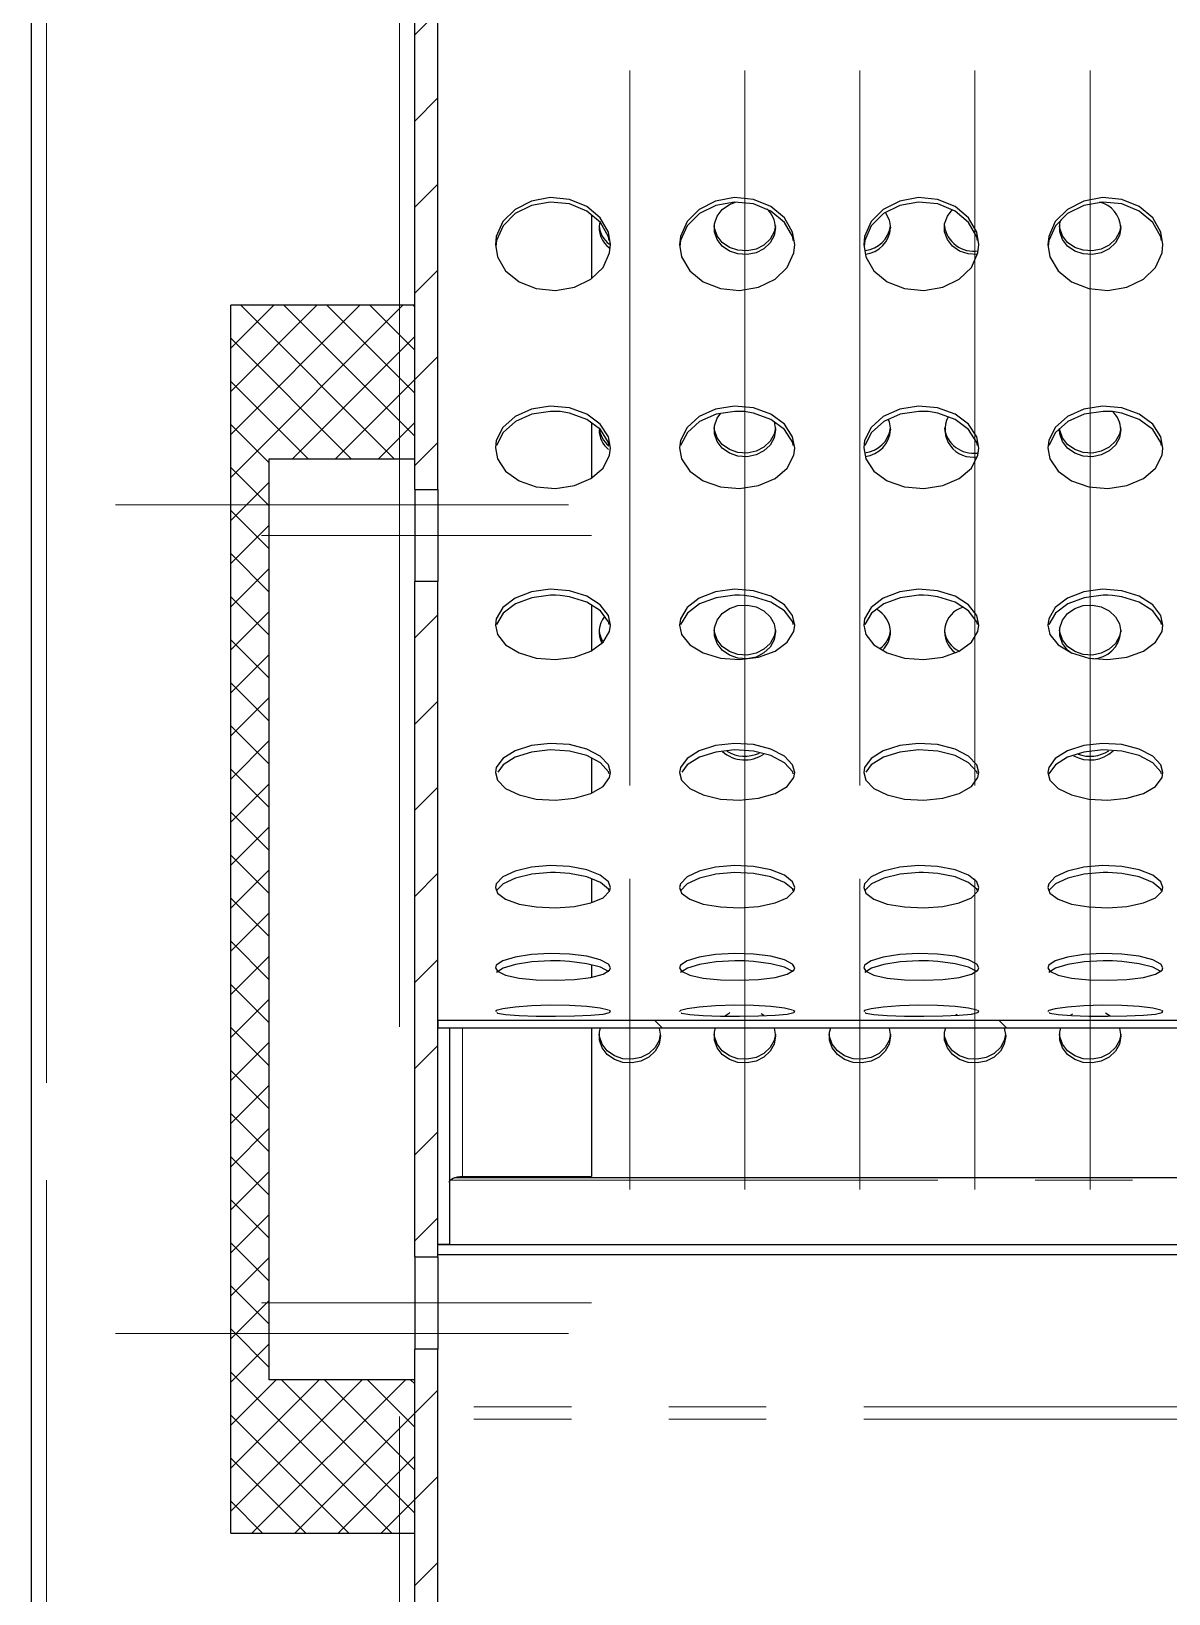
# Model space of a CAD drawing. Header units: millimetres. Extents: x 0 to 594, y 0 to 420.
# Drawn here: x 272.64 to 287.46, y 264.06 to 284.42 of the extents above; entities that cross this region are included whole.
import ezdxf

# ---------------------------------------------------------------- set-up
doc = ezdxf.new("R2010")
doc.units = ezdxf.units.MM
doc.linetypes.add('CENTERX2', pattern=[20.32, 12.7, -2.54, 2.54, -2.54])
doc.linetypes.add('PHANTOM', pattern=[12.7, 6.35, -1.27, 1.27, -1.27, 1.27, -1.27])

msp = doc.modelspace()

# ---------------------------------------------------------------- hatches: boundary and pattern name
at = {"linetype": 'Continuous', "lineweight": 18}
h = msp.add_hatch(dxfattribs=at)
h.set_pattern_fill('ANSI31', color=256, scale=0.25, style=0)
h.paths.add_polyline_path([(277.9361, 295.0478), (277.6361, 295.0478), (277.6361, 278.4478), (277.9361, 278.4478)], flags=0)
h = msp.add_hatch(dxfattribs=at)
h.set_pattern_fill('ANSI37', color=256, scale=0.125, angle=90, style=0)
h.paths.add_polyline_path([(275.2361, 280.8478), (275.2361, 264.8478), (277.6361, 264.8478), (277.6361, 266.8478), (275.7361, 266.8478), (275.7361, 278.8478), (277.6361, 278.8478), (277.6361, 280.8478)], flags=0)
h = msp.add_hatch(dxfattribs=at)
h.set_pattern_fill('ANSI31', color=256, scale=0.25, style=0)
h.paths.add_polyline_path([(277.9361, 268.4478), (277.9361, 277.2478), (277.6361, 277.2478), (277.6361, 268.4478)], flags=0)
h = msp.add_hatch(dxfattribs=at)
h.set_pattern_fill('ANSI31', color=256, angle=90, style=0)
h.paths.add_polyline_path([(327.9361, 271.4322), (327.9361, 271.5322), (277.9361, 271.5322), (277.9361, 271.4322)], flags=0)
h = msp.add_hatch(dxfattribs=at)
h.set_pattern_fill('ANSI31', color=256, scale=0.25, style=0)
h.paths.add_polyline_path([(277.6361, 267.2478), (277.6361, 242.7824), (277.9361, 242.7824), (277.9361, 267.2478)], flags=0)

# ---------------------------------------------------------------- linework, layer by layer
at = {"color": 7, "linetype": 'CENTERX2', "lineweight": 18, "ltscale": 2}
for p, q in [((272.8361, 296.8478), (272.8361, 172.8478)), ((277.4361, 296.8478), (277.4361, 172.8478)), ((280.4361, 274.5915), (280.4361, 283.9063)), ((281.9361, 269.3247), (281.9361, 283.9063)), ((283.4361, 274.5915), (283.4361, 283.9063)), ((284.9361, 274.5915), (284.9361, 283.9063)), ((286.4361, 269.3247), (286.4361, 283.9063)), ((273.7361, 278.2478), (279.6361, 278.2478)), ((279.9361, 277.8478), (275.6361, 277.8478)), ((280.4361, 269.3247), (280.4361, 273.3726)), ((283.4361, 269.3247), (283.4361, 273.3726)), ((284.9361, 269.3247), (284.9361, 273.3726)), ((279.9361, 267.8478), (275.6361, 267.8478)), ((273.7361, 267.4478), (279.6361, 267.4478))]:
    msp.add_line(p, q, dxfattribs=at)
at = {"color": 7, "linetype": 'Continuous', "lineweight": 25}
for p, q in [((277.6361, 278.4478), (277.6361, 295.0478)), ((277.9361, 278.4478), (277.9361, 295.0478)), ((272.6361, 294.8478), (272.6361, 174.8478)), ((279.9361, 282.0256), (279.9361, 281.1928)), ((277.6361, 280.8478), (275.2361, 280.8478)), ((275.2361, 264.8478), (275.2361, 280.8478)), ((277.6361, 278.8478), (277.6361, 280.8478)), ((279.9361, 279.316), (279.9361, 278.5946)), ((275.7361, 266.8478), (275.7361, 278.8478)), ((275.7361, 278.8478), (277.6361, 278.8478)), ((277.6361, 278.4478), (277.9361, 278.4478)), ((277.6361, 278.4478), (277.6361, 277.2478)), ((277.9361, 278.4478), (277.9361, 277.2478)), ((277.6361, 268.4478), (277.6361, 277.2478)), ((277.9361, 277.2478), (277.6361, 277.2478)), ((277.9361, 268.4478), (277.9361, 277.2478)), ((279.9361, 276.9415), (279.9361, 276.3456)), ((279.9361, 274.9483), (279.9361, 274.4894)), ((279.9361, 273.3752), (279.9361, 273.0623)), ((279.9361, 272.2529), (279.9361, 272.092)), ((279.9361, 271.603), (279.9361, 271.5974)), ((280.1861, 271.644), (280.1674, 271.6579)), ((282.5861, 271.644), (282.5674, 271.6579)), ((284.6818, 271.5958), (284.7038, 271.6106)), ((284.9861, 271.644), (284.9674, 271.6579)), ((286.1817, 271.5957), (286.2114, 271.6152)), ((287.3861, 271.644), (287.3674, 271.6579)), ((277.9361, 271.5322), (327.9361, 271.5322)), ((277.9361, 271.5322), (277.9361, 271.4322)), ((277.9361, 271.4322), (327.9361, 271.4322)), ((278.0861, 271.4322), (278.0861, 268.6111)), ((279.9361, 271.4322), (279.9361, 269.4973)), ((327.721, 269.4799), (278.1512, 269.4799)), ((278.2561, 269.4973), (279.9361, 269.4973)), ((278.0861, 268.6111), (277.9361, 268.6111)), ((277.9361, 268.6111), (327.9361, 268.6111)), ((277.6361, 268.4478), (277.9361, 268.4478)), ((277.6361, 268.4478), (277.6361, 267.2478)), ((277.9361, 268.4794), (327.9361, 268.4794)), ((277.9361, 268.4478), (277.9361, 267.2478)), ((277.6361, 242.7824), (277.6361, 267.2478)), ((277.9361, 267.2478), (277.6361, 267.2478)), ((277.9361, 242.7824), (277.9361, 267.2478)), ((277.6361, 266.8478), (275.7361, 266.8478)), ((277.6361, 264.8478), (277.6361, 266.8478)), ((275.2361, 264.8478), (277.6361, 264.8478))]:
    msp.add_line(p, q, dxfattribs=at)
at = {"color": 8, "linetype": 'PHANTOM', "lineweight": 18}
for p, q in [((272.8361, 294.8478), (272.8361, 174.8478)), ((277.4361, 291.0478), (277.4361, 280.8478)), ((275.7361, 278.2478), (277.6361, 278.2478)), ((278.2561, 271.4322), (278.2561, 269.4973)), ((278.1011, 269.4494), (327.771, 269.4494)), ((275.7361, 267.4478), (277.6361, 267.4478)), ((327.9361, 266.4927), (277.9361, 266.4927)), ((327.9361, 266.333), (277.9361, 266.333)), ((277.4361, 264.8478), (277.4361, 174.8478))]:
    msp.add_line(p, q, dxfattribs=at)
at = {"color": 7, "linetype": 'Continuous', "lineweight": 25, "flags": 128}
for points in [[(280.1861, 281.6376), (280.1593, 281.8005), (280.0525, 281.9862), (279.8758, 282.1337), (279.6496, 282.2253), (279.3997, 282.2501), (279.1546, 282.2057), (278.9412, 282.0977), (278.7828, 281.9383), (278.6976, 281.7459), (278.6861, 281.6377)], [(280.1676, 281.6921), (280.16, 281.7393), (280.0537, 281.9266), (279.8767, 282.0756), (279.6503, 282.1679), (279.4009, 282.1931), (279.1566, 282.1491), (278.9437, 282.0417), (278.7849, 281.8829), (278.6984, 281.6901), (278.69, 281.6139)], [(282.5861, 281.6376), (282.5593, 281.8005), (282.4525, 281.9862), (282.2758, 282.1337), (282.0496, 282.2253), (281.7997, 282.2501), (281.5546, 282.2057), (281.3412, 282.0977), (281.1828, 281.9383), (281.0976, 281.7459), (281.0861, 281.6377)], [(282.5676, 281.6921), (282.56, 281.7393), (282.4537, 281.9266), (282.2767, 282.0756), (282.0503, 282.1679), (281.8009, 282.1931), (281.5566, 282.1491), (281.3437, 282.0417), (281.1849, 281.8829), (281.0984, 281.6901), (281.09, 281.6139)], [(282.3361, 281.8584), (282.3183, 281.7549), (282.2666, 281.6606), (282.1855, 281.5839), (282.0822, 281.5315), (281.966, 281.5082), (281.8471, 281.516), (281.7361, 281.5543), (281.6428, 281.6195), (281.5757, 281.706), (281.5405, 281.806), (281.5405, 281.9107), (281.5757, 282.0107), (281.6428, 282.0972), (281.7361, 282.1625), (281.8127, 282.1924)], [(284.9861, 281.6376), (284.9593, 281.8005), (284.8525, 281.9862), (284.6758, 282.1337), (284.4496, 282.2253), (284.1997, 282.2501), (283.9546, 282.2057), (283.7412, 282.0977), (283.5828, 281.9383), (283.4976, 281.7459), (283.4861, 281.6377)], [(284.9676, 281.6921), (284.96, 281.7393), (284.8537, 281.9266), (284.6767, 282.0756), (284.4503, 282.1679), (284.2009, 282.1931), (283.9566, 282.1491), (283.7437, 282.0417), (283.5849, 281.8829), (283.4984, 281.6901), (283.49, 281.6139)], [(287.3861, 281.6376), (287.3593, 281.8005), (287.2525, 281.9862), (287.0758, 282.1337), (286.8496, 282.2253), (286.5997, 282.2501), (286.3546, 282.2057), (286.1412, 282.0977), (285.9828, 281.9383), (285.8976, 281.7459), (285.8861, 281.6377)], [(287.3676, 281.6921), (287.36, 281.7393), (287.2537, 281.9266), (287.0767, 282.0756), (286.8503, 282.1679), (286.6009, 282.1931), (286.3566, 282.1491), (286.1437, 282.0417), (285.9849, 281.8829), (285.8984, 281.6901), (285.89, 281.6139)], [(283.7682, 282.054), (283.8183, 281.9619), (283.8361, 281.8584)], [(284.9679, 281.5084), (284.966, 281.5082), (284.8471, 281.516), (284.7361, 281.5543), (284.6428, 281.6195), (284.5757, 281.706), (284.5405, 281.806), (284.5405, 281.9107), (284.5757, 282.0107), (284.6384, 282.0929)], [(282.3351, 281.8823), (282.3183, 281.8028), (282.2666, 281.7085), (282.1855, 281.6318), (282.0822, 281.5794), (281.966, 281.5561), (281.8471, 281.564), (281.7361, 281.6022), (281.6428, 281.6674), (281.5757, 281.7539), (281.5405, 281.8539), (281.537, 281.8823)], [(286.8351, 281.8823), (286.8183, 281.8028), (286.7666, 281.7085), (286.6855, 281.6318), (286.5822, 281.5794), (286.466, 281.5561), (286.3471, 281.564), (286.2361, 281.6022), (286.1428, 281.6674), (286.0757, 281.7539), (286.0405, 281.8539), (286.037, 281.8823)], [(286.8361, 281.8584), (286.8183, 281.7549), (286.7666, 281.6606), (286.6855, 281.5839), (286.5822, 281.5315), (286.466, 281.5082), (286.3471, 281.516), (286.2361, 281.5543), (286.1428, 281.6195), (286.0757, 281.706), (286.0405, 281.806), (286.0405, 281.9107), (286.0535, 281.9609)], [(278.6861, 281.6377), (278.7126, 281.4774), (278.8183, 281.2968), (278.9932, 281.1549), (279.2179, 281.0668), (279.4681, 281.042), (279.7153, 281.0837), (279.9306, 281.1875), (280.0896, 281.3421), (280.1746, 281.5306), (280.1861, 281.6376)], [(281.0861, 281.6377), (281.1126, 281.4774), (281.2183, 281.2968), (281.3932, 281.1549), (281.6179, 281.0668), (281.8681, 281.042), (282.1153, 281.0837), (282.3306, 281.1875), (282.4896, 281.3421), (282.5746, 281.5306), (282.5861, 281.6376)], [(283.4861, 281.6377), (283.5126, 281.4774), (283.6183, 281.2968), (283.7932, 281.1549), (284.0179, 281.0668), (284.2681, 281.042), (284.5153, 281.0837), (284.7306, 281.1875), (284.8896, 281.3421), (284.9746, 281.5306), (284.9861, 281.6376)], [(285.8861, 281.6377), (285.9126, 281.4774), (286.0183, 281.2968), (286.1932, 281.1549), (286.4179, 281.0668), (286.6681, 281.042), (286.9153, 281.0837), (287.1306, 281.1875), (287.2896, 281.3421), (287.3746, 281.5306), (287.3861, 281.6376)], [(280.1861, 278.9881), (280.1593, 279.1327), (280.0525, 279.298), (279.8758, 279.4295), (279.6496, 279.5112), (279.3997, 279.5334), (279.1546, 279.4937), (278.9412, 279.3973), (278.7828, 279.2554), (278.6976, 279.0842), (278.6861, 278.9882)], [(280.1676, 279.0192), (280.16, 279.0611), (280.0537, 279.2277), (279.8767, 279.3606), (279.6503, 279.443), (279.5287, 279.4618), (279.4669, 279.4656), (279.405, 279.4656), (279.1608, 279.4274), (278.9475, 279.3328), (278.7874, 279.192), (278.6993, 279.021), (278.6991, 279.0192)], [(282.5861, 278.9881), (282.5593, 279.1327), (282.4525, 279.298), (282.2758, 279.4295), (282.0496, 279.5112), (281.7997, 279.5334), (281.5546, 279.4937), (281.3412, 279.3973), (281.1828, 279.2554), (281.0976, 279.0842), (281.0861, 278.9882)], [(282.5676, 279.0192), (282.56, 279.0611), (282.4537, 279.2277), (282.2767, 279.3606), (282.0503, 279.443), (281.9287, 279.4618), (281.8669, 279.4656), (281.805, 279.4656), (281.5608, 279.4274), (281.3475, 279.3328), (281.1874, 279.192), (281.0993, 279.021), (281.0991, 279.0192)], [(282.3361, 279.225), (282.3183, 279.1215), (282.2666, 279.0272), (282.1855, 278.9504), (282.0822, 278.8981), (281.966, 278.8748), (281.8471, 278.8826), (281.7361, 278.9209), (281.6428, 278.9861), (281.5757, 279.0726), (281.5405, 279.1726), (281.5405, 279.2773), (281.5757, 279.3773), (281.6219, 279.4423)], [(284.9861, 278.9881), (284.9593, 279.1327), (284.8525, 279.298), (284.6758, 279.4295), (284.4496, 279.5112), (284.1997, 279.5334), (283.9546, 279.4937), (283.7412, 279.3973), (283.5828, 279.2554), (283.4976, 279.0842), (283.4861, 278.9882)], [(284.9676, 279.0192), (284.96, 279.0611), (284.8537, 279.2277), (284.6767, 279.3606), (284.4503, 279.443), (284.3287, 279.4618), (284.2669, 279.4656), (284.205, 279.4656), (283.9608, 279.4274), (283.7475, 279.3328), (283.5874, 279.192), (283.4993, 279.021), (283.4991, 279.0192)], [(283.806, 279.3586), (283.8183, 279.3285), (283.8361, 279.225)], [(287.3861, 278.9881), (287.3593, 279.1327), (287.2525, 279.298), (287.0758, 279.4295), (286.8496, 279.5112), (286.5997, 279.5334), (286.3546, 279.4937), (286.1412, 279.3973), (285.9828, 279.2554), (285.8976, 279.0842), (285.8861, 278.9882)], [(287.3676, 279.0192), (287.36, 279.0611), (287.2537, 279.2277), (287.0767, 279.3606), (286.8503, 279.443), (286.7287, 279.4618), (286.6669, 279.4656), (286.605, 279.4656), (286.3608, 279.4274), (286.1475, 279.3328), (285.9874, 279.192), (285.8993, 279.021), (285.8991, 279.0192)], [(282.3351, 279.2489), (282.3183, 279.1694), (282.2666, 279.0751), (282.1855, 278.9983), (282.0822, 278.946), (281.966, 278.9227), (281.8471, 278.9305), (281.7361, 278.9688), (281.6428, 279.034), (281.5757, 279.1205), (281.5405, 279.2205), (281.537, 279.2489)], [(282.3162, 279.3341), (282.3183, 279.3285), (282.3361, 279.225)], [(286.8361, 279.225), (286.8183, 279.1215), (286.7666, 279.0272), (286.6855, 278.9504), (286.5822, 278.8981), (286.466, 278.8748), (286.3471, 278.8826), (286.2361, 278.9209), (286.1428, 278.9861), (286.0757, 279.0726), (286.0405, 279.1726), (286.0361, 279.225)], [(286.8351, 279.2489), (286.8183, 279.1694), (286.7666, 279.0751), (286.6855, 278.9983), (286.5822, 278.946), (286.466, 278.9227), (286.3471, 278.9305), (286.2361, 278.9688), (286.1428, 279.034), (286.0757, 279.1205), (286.0405, 279.2205), (286.0376, 279.2418)], [(278.6861, 278.9882), (278.7126, 278.8461), (278.8183, 278.6864), (278.9932, 278.5612), (279.2179, 278.4836), (279.4681, 278.4617), (279.7153, 278.4984), (279.9306, 278.5899), (280.0896, 278.7265), (280.1746, 278.8933), (280.1861, 278.9881)], [(281.0861, 278.9882), (281.1126, 278.8461), (281.2183, 278.6864), (281.3932, 278.5612), (281.6179, 278.4836), (281.8681, 278.4617), (282.1153, 278.4984), (282.3306, 278.5899), (282.4896, 278.7265), (282.5746, 278.8933), (282.5861, 278.9881)], [(283.4861, 278.9882), (283.5126, 278.8461), (283.6183, 278.6864), (283.7932, 278.5612), (284.0179, 278.4836), (284.2681, 278.4617), (284.5153, 278.4984), (284.7306, 278.5899), (284.8896, 278.7265), (284.9746, 278.8933), (284.9861, 278.9881)], [(285.8861, 278.9882), (285.9126, 278.8461), (286.0183, 278.6864), (286.1932, 278.5612), (286.4179, 278.4836), (286.6681, 278.4617), (286.9153, 278.4984), (287.1306, 278.5899), (287.2896, 278.7265), (287.3746, 278.8933), (287.3861, 278.9881)], [(280.1861, 276.6801), (280.1593, 276.8036), (280.0525, 276.9451), (279.8758, 277.0581), (279.6496, 277.1284), (279.3997, 277.1475), (279.1546, 277.1134), (278.9412, 277.0305), (278.7828, 276.9086), (278.6976, 276.7621), (278.6861, 276.6801)], [(282.5861, 276.6801), (282.5593, 276.8036), (282.4525, 276.9451), (282.2758, 277.0581), (282.0496, 277.1284), (281.7997, 277.1475), (281.5546, 277.1134), (281.3412, 277.0305), (281.1828, 276.9086), (281.0976, 276.7621), (281.0861, 276.6801)], [(284.9861, 276.6801), (284.9593, 276.8036), (284.8525, 276.9451), (284.6758, 277.0581), (284.4496, 277.1284), (284.1997, 277.1475), (283.9546, 277.1134), (283.7412, 277.0305), (283.5828, 276.9086), (283.4976, 276.7621), (283.4861, 276.6801)], [(287.3861, 276.6801), (287.3593, 276.8036), (287.2525, 276.9451), (287.0758, 277.0581), (286.8496, 277.1284), (286.5997, 277.1475), (286.3546, 277.1134), (286.1412, 277.0305), (285.9828, 276.9086), (285.8976, 276.7621), (285.8861, 276.6801)], [(280.1677, 276.6871), (280.16, 276.723), (280.0537, 276.8657), (279.8767, 276.9798), (279.6503, 277.0507), (279.5287, 277.0669), (279.4669, 277.0702), (279.405, 277.0702), (279.1608, 277.0373), (278.9475, 276.9559), (278.7874, 276.8351), (278.6993, 276.6887), (278.6991, 276.6872)], [(282.5677, 276.6871), (282.56, 276.723), (282.4537, 276.8657), (282.2767, 276.9798), (282.0503, 277.0507), (281.9287, 277.0669), (281.8669, 277.0702), (281.805, 277.0702), (281.5608, 277.0373), (281.3475, 276.9559), (281.1874, 276.8351), (281.0993, 276.6887), (281.0991, 276.6872)], [(282.3361, 276.5915), (282.3183, 276.4881), (282.2666, 276.3938), (282.1855, 276.317), (282.0822, 276.2647), (281.966, 276.2414), (281.8471, 276.2492), (281.7361, 276.2875), (281.6428, 276.3527), (281.5757, 276.4392), (281.5405, 276.5392), (281.5405, 276.6439), (281.5757, 276.7439), (281.6428, 276.8304), (281.7361, 276.8956), (281.8471, 276.9339), (281.966, 276.9417), (282.0822, 276.9184), (282.1855, 276.8661), (282.2666, 276.7893), (282.3183, 276.695), (282.3361, 276.5915)], [(284.9677, 276.6871), (284.96, 276.723), (284.8537, 276.8657), (284.6767, 276.9798), (284.4503, 277.0507), (284.3287, 277.0669), (284.2669, 277.0702), (284.205, 277.0702), (283.9608, 277.0373), (283.7475, 276.9559), (283.5874, 276.8351), (283.4993, 276.6887), (283.4991, 276.6872)], [(287.3677, 276.6871), (287.36, 276.723), (287.2537, 276.8657), (287.0767, 276.9798), (286.8503, 277.0507), (286.7287, 277.0669), (286.6669, 277.0702), (286.605, 277.0702), (286.3608, 277.0373), (286.1475, 276.9559), (285.9874, 276.8351), (285.8993, 276.6887), (285.8991, 276.6872)], [(286.1995, 276.3084), (286.1428, 276.3527), (286.0757, 276.4392), (286.0405, 276.5392), (286.0405, 276.6439), (286.0757, 276.7439), (286.1428, 276.8304), (286.2361, 276.8956), (286.3471, 276.9339), (286.466, 276.9417), (286.5822, 276.9184), (286.6855, 276.8661), (286.7666, 276.7893), (286.8183, 276.695), (286.8361, 276.5915), (286.8361, 276.5915)], [(278.6861, 276.6801), (278.7126, 276.5591), (278.8183, 276.4234), (278.9932, 276.3173), (279.2179, 276.2516), (279.4681, 276.2332), (279.7153, 276.2642), (279.9306, 276.3416), (280.0896, 276.4574), (280.1746, 276.5992), (280.1861, 276.6801)], [(281.0861, 276.6801), (281.1126, 276.5591), (281.2183, 276.4234), (281.3932, 276.3173), (281.6179, 276.2516), (281.8681, 276.2332), (282.1153, 276.2642), (282.3306, 276.3416), (282.4896, 276.4574), (282.5746, 276.5992), (282.5861, 276.6801)], [(282.3351, 276.6155), (282.3183, 276.536), (282.2666, 276.4417), (282.1855, 276.3649), (282.0822, 276.3126), (281.966, 276.2893), (281.8471, 276.2971), (281.7361, 276.3354), (281.6428, 276.4006), (281.5757, 276.4871), (281.5405, 276.5871), (281.537, 276.6155)], [(283.4861, 276.6801), (283.5126, 276.5591), (283.6183, 276.4234), (283.7932, 276.3173), (284.0179, 276.2516), (284.2681, 276.2332), (284.5153, 276.2642), (284.7306, 276.3416), (284.8896, 276.4574), (284.9746, 276.5992), (284.9861, 276.6801)], [(285.8861, 276.6801), (285.9126, 276.5591), (286.0183, 276.4234), (286.1932, 276.3173), (286.4179, 276.2516), (286.6681, 276.2332), (286.9153, 276.2642), (287.1306, 276.3416), (287.2896, 276.4574), (287.3746, 276.5992), (287.3861, 276.6801)], [(286.8351, 276.6155), (286.8183, 276.536), (286.7666, 276.4417), (286.6855, 276.3649), (286.5822, 276.3126), (286.466, 276.2893), (286.3471, 276.2971), (286.2361, 276.3354), (286.1428, 276.4006), (286.0757, 276.4871), (286.0405, 276.5871), (286.037, 276.6155)], [(280.1861, 274.7584), (280.1593, 274.8585), (280.0525, 274.9736), (279.8758, 275.0658), (279.6496, 275.1233), (279.3997, 275.139), (279.1546, 275.111), (278.9412, 275.0432), (278.7828, 274.9438), (278.6976, 274.8248), (278.6861, 274.7585)], [(282.5861, 274.7584), (282.5593, 274.8585), (282.4525, 274.9736), (282.2758, 275.0658), (282.0496, 275.1233), (281.7997, 275.139), (281.5546, 275.111), (281.3412, 275.0432), (281.1828, 274.9438), (281.0976, 274.8248), (281.0861, 274.7585)], [(284.9861, 274.7584), (284.9593, 274.8585), (284.8525, 274.9736), (284.6758, 275.0658), (284.4496, 275.1233), (284.1997, 275.139), (283.9546, 275.111), (283.7412, 275.0432), (283.5828, 274.9438), (283.4976, 274.8248), (283.4861, 274.7585)], [(287.3861, 274.7584), (287.3593, 274.8585), (287.2525, 274.9736), (287.0758, 275.0658), (286.8496, 275.1233), (286.5997, 275.139), (286.3546, 275.111), (286.1412, 275.0432), (285.9828, 274.9438), (285.8976, 274.8248), (285.8861, 274.7585)], [(280.1677, 274.7414), (280.16, 274.7704), (280.0537, 274.8864), (279.8767, 274.9796), (279.6503, 275.0375), (279.4009, 275.0534), (279.1566, 275.0257), (278.9437, 274.9583), (278.7849, 274.8593), (278.7152, 274.7633)], [(282.5677, 274.7414), (282.56, 274.7704), (282.4537, 274.8864), (282.2767, 274.9796), (282.0503, 275.0375), (281.8009, 275.0534), (281.5566, 275.0257), (281.3437, 274.9583), (281.1849, 274.8593), (281.1152, 274.7633)], [(284.9677, 274.7414), (284.96, 274.7704), (284.8537, 274.8864), (284.6767, 274.9796), (284.4503, 275.0375), (284.2009, 275.0534), (283.9566, 275.0257), (283.7437, 274.9583), (283.5849, 274.8593), (283.5152, 274.7633)], [(287.3677, 274.7414), (287.36, 274.7704), (287.2537, 274.8864), (287.0767, 274.9796), (286.8503, 275.0375), (286.6009, 275.0534), (286.3566, 275.0257), (286.1437, 274.9583), (285.9849, 274.8593), (285.8993, 274.7413)], [(278.6861, 274.7585), (278.7126, 274.6608), (278.8183, 274.5517), (278.9932, 274.4668), (279.2179, 274.4144), (279.4681, 274.3997), (279.7153, 274.4244), (279.9306, 274.4863), (280.0896, 274.579), (280.1746, 274.6931), (280.1861, 274.7584)], [(281.0861, 274.7585), (281.1126, 274.6608), (281.2183, 274.5517), (281.3932, 274.4668), (281.6179, 274.4144), (281.8681, 274.3997), (282.1153, 274.4244), (282.3306, 274.4863), (282.4896, 274.579), (282.5746, 274.6931), (282.5861, 274.7584)], [(283.4861, 274.7585), (283.5126, 274.6608), (283.6183, 274.5517), (283.7932, 274.4668), (284.0179, 274.4144), (284.2681, 274.3997), (284.5153, 274.4244), (284.7306, 274.4863), (284.8896, 274.579), (284.9746, 274.6931), (284.9861, 274.7584)], [(285.8861, 274.7585), (285.9126, 274.6608), (286.0183, 274.5517), (286.1932, 274.4668), (286.4179, 274.4144), (286.6681, 274.3997), (286.9153, 274.4244), (287.1306, 274.4863), (287.2896, 274.579), (287.3746, 274.6931), (287.3861, 274.7584)], [(280.1861, 273.2606), (280.1593, 273.3352), (280.0525, 273.4216), (279.8758, 273.4912), (279.6496, 273.5349), (279.3997, 273.5468), (279.1546, 273.5255), (278.9412, 273.4741), (278.7828, 273.3992), (278.6976, 273.3101), (278.6861, 273.2606)], [(280.1677, 273.2197), (280.16, 273.2414), (280.0537, 273.3285), (279.8767, 273.3988), (279.6503, 273.4428), (279.5287, 273.4529), (279.4669, 273.4549), (279.405, 273.4549), (279.1608, 273.4345), (278.9475, 273.384), (278.7874, 273.3097), (278.7081, 273.2294)], [(282.5861, 273.2606), (282.5593, 273.3352), (282.4525, 273.4216), (282.2758, 273.4912), (282.0496, 273.5349), (281.7997, 273.5468), (281.5546, 273.5255), (281.3412, 273.4741), (281.1828, 273.3992), (281.0976, 273.3101), (281.0861, 273.2606)], [(282.5677, 273.2197), (282.56, 273.2414), (282.4537, 273.3285), (282.2767, 273.3988), (282.0503, 273.4428), (281.8009, 273.4548), (281.5566, 273.4338), (281.3437, 273.3828), (281.1849, 273.3081), (281.0993, 273.2196)], [(284.9861, 273.2606), (284.9593, 273.3352), (284.8525, 273.4216), (284.6758, 273.4912), (284.4496, 273.5349), (284.1997, 273.5468), (283.9546, 273.5255), (283.7412, 273.4741), (283.5828, 273.3992), (283.4976, 273.3101), (283.4861, 273.2606)], [(284.9677, 273.2197), (284.96, 273.2414), (284.8537, 273.3285), (284.6767, 273.3988), (284.4503, 273.4428), (284.3287, 273.4529), (284.2669, 273.4549), (284.205, 273.4549), (283.9608, 273.4345), (283.7475, 273.384), (283.5874, 273.3097), (283.4993, 273.2206), (283.4991, 273.2197)], [(287.3861, 273.2606), (287.3593, 273.3352), (287.2525, 273.4216), (287.0758, 273.4912), (286.8496, 273.5349), (286.5997, 273.5468), (286.3546, 273.5255), (286.1412, 273.4741), (285.9828, 273.3992), (285.8976, 273.3101), (285.8861, 273.2606)], [(287.3677, 273.2197), (287.36, 273.2414), (287.2537, 273.3285), (287.0767, 273.3988), (286.8503, 273.4428), (286.7287, 273.4529), (286.6669, 273.4549), (286.605, 273.4549), (286.3608, 273.4345), (286.1475, 273.384), (285.9874, 273.3097), (285.8993, 273.2206), (285.8991, 273.2197)], [(278.6861, 273.2606), (278.7126, 273.1882), (278.8183, 273.1079), (278.9932, 273.0458), (279.2179, 273.0077), (279.4681, 272.997), (279.7153, 273.015), (279.9306, 273.06), (280.0896, 273.1279), (280.1746, 273.2121), (280.1861, 273.2606)], [(281.0861, 273.2606), (281.1126, 273.1882), (281.2183, 273.1079), (281.3932, 273.0458), (281.6179, 273.0077), (281.8681, 272.997), (282.1153, 273.015), (282.3306, 273.06), (282.4896, 273.1279), (282.5746, 273.2121), (282.5861, 273.2606)], [(283.4861, 273.2606), (283.5126, 273.1882), (283.6183, 273.1079), (283.7932, 273.0458), (284.0179, 273.0077), (284.2681, 272.997), (284.5153, 273.015), (284.7306, 273.06), (284.8896, 273.1279), (284.9746, 273.2121), (284.9861, 273.2606)], [(285.8861, 273.2606), (285.9126, 273.1882), (286.0183, 273.1079), (286.1932, 273.0458), (286.4179, 273.0077), (286.6681, 272.997), (286.9153, 273.015), (287.1306, 273.06), (287.2896, 273.1279), (287.3746, 273.2121), (287.3861, 273.2606)], [(280.1861, 272.2157), (280.1593, 272.2634), (280.0525, 272.3195), (279.8758, 272.3652), (279.6496, 272.394), (279.3997, 272.4019), (279.1546, 272.3878), (278.9412, 272.3539), (278.7828, 272.3049), (278.6976, 272.2473), (278.6861, 272.2157)], [(278.6861, 272.2157), (278.7126, 272.17), (278.8183, 272.12), (278.9932, 272.0819), (279.2179, 272.0588), (279.4681, 272.0524), (279.7153, 272.0632), (279.9306, 272.0906), (280.0896, 272.1324), (280.1746, 272.185), (280.1861, 272.2157)], [(280.1617, 272.1626), (280.16, 272.1657), (280.0537, 272.2222), (279.8767, 272.2683), (279.6503, 272.2974), (279.5287, 272.3041), (279.4669, 272.3055), (279.405, 272.3055), (279.1608, 272.2919), (278.9475, 272.2586), (278.7874, 272.2099), (278.6993, 272.1523), (278.6991, 272.1517)], [(282.5861, 272.2157), (282.5593, 272.2634), (282.4525, 272.3195), (282.2758, 272.3652), (282.0496, 272.394), (281.7997, 272.4019), (281.5546, 272.3878), (281.3412, 272.3539), (281.1828, 272.3049), (281.0976, 272.2473), (281.0861, 272.2157)], [(281.0861, 272.2157), (281.1126, 272.17), (281.2183, 272.12), (281.3932, 272.0819), (281.6179, 272.0588), (281.8681, 272.0524), (282.1153, 272.0632), (282.3306, 272.0906), (282.4896, 272.1324), (282.5746, 272.185), (282.5861, 272.2157)], [(282.5617, 272.1626), (282.56, 272.1657), (282.4537, 272.2222), (282.2767, 272.2683), (282.0503, 272.2974), (281.9287, 272.3041), (281.8669, 272.3055), (281.805, 272.3055), (281.5608, 272.2919), (281.3475, 272.2586), (281.1874, 272.2099), (281.0993, 272.1523), (281.0991, 272.1517)], [(284.9861, 272.2157), (284.9593, 272.2634), (284.8525, 272.3195), (284.6758, 272.3652), (284.4496, 272.394), (284.1997, 272.4019), (283.9546, 272.3878), (283.7412, 272.3539), (283.5828, 272.3049), (283.4976, 272.2473), (283.4861, 272.2157)], [(283.4861, 272.2157), (283.5126, 272.17), (283.6183, 272.12), (283.7932, 272.0819), (284.0179, 272.0588), (284.2681, 272.0524), (284.5153, 272.0632), (284.7306, 272.0906), (284.8896, 272.1324), (284.9746, 272.185), (284.9861, 272.2157)], [(284.9617, 272.1626), (284.96, 272.1657), (284.8537, 272.2222), (284.6767, 272.2683), (284.4503, 272.2974), (284.3287, 272.3041), (284.2669, 272.3055), (284.205, 272.3055), (283.9608, 272.2919), (283.7475, 272.2586), (283.5874, 272.2099), (283.4993, 272.1523), (283.4991, 272.1517)], [(287.3861, 272.2157), (287.3593, 272.2634), (287.2525, 272.3195), (287.0758, 272.3652), (286.8496, 272.394), (286.5997, 272.4019), (286.3546, 272.3878), (286.1412, 272.3539), (285.9828, 272.3049), (285.8976, 272.2473), (285.8861, 272.2157)], [(285.8861, 272.2157), (285.9126, 272.17), (286.0183, 272.12), (286.1932, 272.0819), (286.4179, 272.0588), (286.6681, 272.0524), (286.9153, 272.0632), (287.1306, 272.0906), (287.2896, 272.1324), (287.3746, 272.185), (287.3861, 272.2157)], [(287.3617, 272.1626), (287.36, 272.1657), (287.2537, 272.2222), (287.0767, 272.2683), (286.8503, 272.2974), (286.7287, 272.3041), (286.6669, 272.3055), (286.605, 272.3055), (286.3608, 272.2919), (286.1475, 272.2586), (285.9874, 272.2099), (285.8993, 272.1523), (285.8991, 272.1517)], [(280.1593, 271.664), (280.0525, 271.6886), (279.8758, 271.7095), (279.6496, 271.723), (279.3997, 271.7268), (279.1546, 271.7201), (278.9412, 271.7042), (278.7828, 271.6821), (278.6976, 271.6571), (278.6861, 271.644)], [(278.7047, 271.6313), (278.7126, 271.6259), (278.8183, 271.6072), (278.9932, 271.5939), (279.2179, 271.5863), (279.4681, 271.5842), (279.7153, 271.5877), (279.9306, 271.5969), (280.0896, 271.6117), (280.1746, 271.6318), (280.1861, 271.644), (280.1861, 271.644)], [(282.5593, 271.664), (282.4525, 271.6886), (282.2758, 271.7095), (282.0496, 271.723), (281.7997, 271.7268), (281.5546, 271.7201), (281.3412, 271.7042), (281.1828, 271.6821), (281.0976, 271.6571), (281.0861, 271.644)], [(281.1047, 271.6313), (281.1126, 271.6259), (281.2183, 271.6072), (281.3932, 271.5939), (281.6179, 271.5863), (281.8681, 271.5842), (282.1153, 271.5877), (282.3306, 271.5969), (282.4896, 271.6117), (282.5746, 271.6318), (282.5861, 271.644), (282.5861, 271.644)], [(281.6699, 271.5868), (281.7361, 271.6288), (281.743, 271.6322)], [(282.1506, 271.6211), (282.1855, 271.5992), (282.1899, 271.5961)], [(284.9593, 271.664), (284.8525, 271.6886), (284.6758, 271.7095), (284.4496, 271.723), (284.1997, 271.7268), (283.9546, 271.7201), (283.7412, 271.7042), (283.5828, 271.6821), (283.4976, 271.6571), (283.4861, 271.644)], [(283.5047, 271.6313), (283.5126, 271.6259), (283.6183, 271.6072), (283.7932, 271.5939), (284.0179, 271.5863), (284.2681, 271.5842), (284.5153, 271.5877), (284.7306, 271.5969), (284.8896, 271.6117), (284.9746, 271.6318), (284.9861, 271.644), (284.9861, 271.644)], [(287.3593, 271.664), (287.2525, 271.6886), (287.0758, 271.7095), (286.8496, 271.723), (286.5997, 271.7268), (286.3546, 271.7201), (286.1412, 271.7042), (285.9828, 271.6821), (285.8976, 271.6571), (285.8861, 271.644)], [(285.9047, 271.6313), (285.9126, 271.6259), (286.0183, 271.6072), (286.1932, 271.5939), (286.4179, 271.5863), (286.6681, 271.5842), (286.9153, 271.5877), (287.1306, 271.5969), (287.2896, 271.6117), (287.3746, 271.6318), (287.3861, 271.644), (287.3861, 271.644)], [(286.6366, 271.6285), (286.6855, 271.5992), (286.6982, 271.5899)], [(280.8361, 271.3247), (280.8183, 271.2212), (280.7666, 271.1269), (280.6855, 271.0502), (280.5822, 270.9979), (280.466, 270.9746), (280.3471, 270.9824), (280.2361, 271.0206), (280.1428, 271.0859), (280.0757, 271.1724), (280.0405, 271.2724), (280.0405, 271.3771), (280.0553, 271.4322)], [(280.8169, 271.4322), (280.8183, 271.4282), (280.8361, 271.3247)], [(282.3361, 271.3247), (282.3183, 271.2212), (282.2666, 271.1269), (282.1855, 271.0502), (282.0822, 270.9979), (281.966, 270.9746), (281.8471, 270.9824), (281.7361, 271.0206), (281.6428, 271.0859), (281.5757, 271.1724), (281.5405, 271.2724), (281.5405, 271.3771), (281.5553, 271.4322)], [(282.3169, 271.4322), (282.3183, 271.4282), (282.3361, 271.3247)], [(283.8361, 271.3247), (283.8183, 271.2212), (283.7666, 271.1269), (283.6855, 271.0502), (283.5822, 270.9979), (283.466, 270.9746), (283.3471, 270.9824), (283.2361, 271.0206), (283.1428, 271.0859), (283.0757, 271.1724), (283.0405, 271.2724), (283.0405, 271.3771), (283.0553, 271.4322)], [(283.8169, 271.4322), (283.8183, 271.4282), (283.8361, 271.3247)], [(285.3361, 271.3247), (285.3183, 271.2212), (285.2666, 271.1269), (285.1855, 271.0502), (285.0822, 270.9979), (284.966, 270.9746), (284.8471, 270.9824), (284.7361, 271.0206), (284.6428, 271.0859), (284.5757, 271.1724), (284.5405, 271.2724), (284.5405, 271.3771), (284.5553, 271.4322)], [(285.3169, 271.4322), (285.3183, 271.4282), (285.3361, 271.3247)], [(286.8361, 271.3247), (286.8183, 271.2212), (286.7666, 271.1269), (286.6855, 271.0502), (286.5822, 270.9979), (286.466, 270.9746), (286.3471, 270.9824), (286.2361, 271.0206), (286.1428, 271.0859), (286.0757, 271.1724), (286.0405, 271.2724), (286.0405, 271.3771), (286.0553, 271.4322)], [(286.8169, 271.4322), (286.8183, 271.4282), (286.8361, 271.3247)], [(280.8351, 271.3487), (280.8183, 271.2691), (280.7666, 271.1748), (280.6855, 271.0981), (280.5822, 271.0458), (280.466, 271.0225), (280.3471, 271.0303), (280.2361, 271.0686), (280.1428, 271.1338), (280.0757, 271.2203), (280.0405, 271.3203), (280.037, 271.3487)], [(282.3351, 271.3487), (282.3183, 271.2691), (282.2666, 271.1748), (282.1855, 271.0981), (282.0822, 271.0458), (281.966, 271.0225), (281.8471, 271.0303), (281.7361, 271.0686), (281.6428, 271.1338), (281.5757, 271.2203), (281.5405, 271.3203), (281.537, 271.3487)], [(283.8351, 271.3487), (283.8183, 271.2691), (283.7666, 271.1748), (283.6855, 271.0981), (283.5822, 271.0458), (283.466, 271.0225), (283.3471, 271.0303), (283.2361, 271.0686), (283.1428, 271.1338), (283.0757, 271.2203), (283.0405, 271.3203), (283.037, 271.3487)], [(285.3351, 271.3487), (285.3183, 271.2691), (285.2666, 271.1748), (285.1855, 271.0981), (285.0822, 271.0458), (284.966, 271.0225), (284.8471, 271.0303), (284.7361, 271.0686), (284.6428, 271.1338), (284.5757, 271.2203), (284.5405, 271.3203), (284.537, 271.3487)], [(286.8351, 271.3487), (286.8183, 271.2691), (286.7666, 271.1748), (286.6855, 271.0981), (286.5822, 271.0458), (286.466, 271.0225), (286.3471, 271.0303), (286.2361, 271.0686), (286.1428, 271.1338), (286.0757, 271.2203), (286.0405, 271.3203), (286.037, 271.3487)], [(278.0861, 269.4158), (278.0893, 269.4317), (278.099, 269.447), (278.1147, 269.4611), (278.1359, 269.4734), (278.1616, 269.4835), (278.191, 269.4911), (278.2229, 269.4957), (278.2561, 269.4973)]]:
    msp.add_lwpolyline(points, dxfattribs=at)
at = {"color": 7, "linetype": 'Continuous', "lineweight": 25}
for centre, radius, start, end in [((286.4747, 281.8406), 0.3618, 2.81701, 76.25775), ((282.0037, 281.8532), 0.3324, 0.88921, 48.67549), ((280.3649, 281.8597), 0.328, 167.63731, 235.11291), ((280.3733, 281.9138), 0.3378, 185.3473, 233.19053), ((283.4641, 281.9326), 0.3744, 276.38043, 352.28443), ((283.4655, 281.8818), 0.3713, 276.40969, 356.38098), ((284.917, 281.9358), 0.3837, 188.01709, 279.32959), ((284.9039, 279.2281), 0.359, 152.42348, 280.45931), ((286.5043, 279.22), 0.3318, 0.86246, 47.72676), ((280.3704, 279.2308), 0.3344, 180.99378, 231.09404), ((280.3724, 279.2801), 0.3369, 185.31676, 231.85021), ((283.4633, 279.2996), 0.3752, 275.2512, 352.2393), ((283.4654, 279.2484), 0.3714, 276.34104, 356.37767), ((284.916, 279.302), 0.3828, 187.97601, 277.9172), ((284.8742, 276.594), 0.3344, 106.1498, 234.87737), ((280.3532, 276.5919), 0.3167, 141.11628, 207.45165), ((283.4894, 276.5807), 0.3469, 1.79579, 61.74414), ((280.3573, 276.6418), 0.3214, 184.69491, 213.46448), ((283.4988, 276.6469), 0.3378, 306.06425, 354.67078), ((283.5048, 276.5964), 0.3313, 313.12875, 359.15909), ((284.8807, 276.6493), 0.3454, 185.61207, 244.02815), ((286.462, 276.6166), 0.3749, 271.52673, 356.16369), ((281.9367, 275.3608), 0.438, 228.06684, 304.47681), ((281.9363, 275.4147), 0.4436, 238.3184, 295.3544), ((286.4354, 275.3589), 0.4364, 240.5431, 313.5224), ((286.4356, 275.4169), 0.4455, 249.49472, 303.1427)]:
    msp.add_arc(centre, radius, start, end, dxfattribs=at)

doc.saveas('drawing.dxf')
